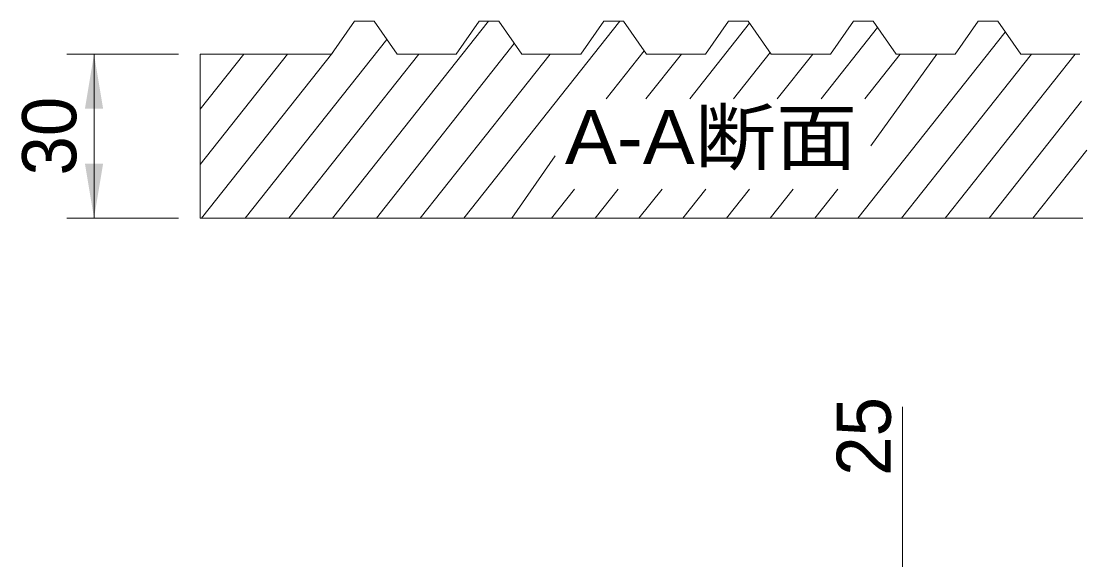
# Model space of a CAD drawing. Units: millimetres at full size; some dimension numbers follow another scale. Extents: x 147 to 4147, y 70 to 2840.
# Drawn here: x 616.4 to 1103.3, y 1078.7 to 1324.8 of the extents above; entities that cross this region are included whole.
import ezdxf
from ezdxf.enums import TextEntityAlignment as Align

# ---------------------------------------------------------------- set-up
doc = ezdxf.new("R2010")
doc.units = ezdxf.units.MM
doc.header["$LTSCALE"] = 10
for name, color, linetype, lineweight in [('ハッチング', 7, 'Continuous', 9), ('一般線', 7, 'Continuous', 18), ('寸法', 7, 'Continuous', 13)]:
    doc.layers.add(name, color=color, linetype=linetype, lineweight=lineweight)
doc.layers.add('文字', color=7, linetype='Continuous')
doc.styles.add('ＭＳ Ｐゴシック', font='')
doc.styles.get('ＭＳ Ｐゴシック').set_extended_font_data('MS PGothic')

# ---------------------------------------------------------------- blocks, each defined once
blk = doc.blocks.new('filled_arrow')
at = {"color": 0, "linetype": 'Continuous', "lineweight": -2}
blk.add_solid([(7.5, 1.25), (0, 0), (7.5, -1.25)], dxfattribs=at)

msp = doc.modelspace()

# ---------------------------------------------------------------- linework, layer by layer
at = {"layer": 'ハッチング'}
for p, q in [((829.92, 1324.85), (758.65, 1234.85)), ((889.92, 1324.85), (818.65, 1234.85)), ((949.23, 1323.97), (921.84, 1289.39)), ((1007.64, 1321.96), (981.84, 1289.39)), ((1066.04, 1319.95), (998.65, 1234.85)), ((783.39, 1316.6), (718.65, 1234.85)), ((841.68, 1314.76), (778.65, 1234.85)), ((738.04, 1309.85), (698.12, 1259.43)), ((718.04, 1309.85), (698.12, 1284.68)), ((758.66, 1310.63), (698.65, 1234.85)), ((798.04, 1309.85), (738.65, 1234.85)), ((858.04, 1309.85), (798.65, 1234.85)), ((901.04, 1311.38), (883.69, 1289.39)), ((918.04, 1309.85), (901.84, 1289.39)), ((958.66, 1310.63), (941.84, 1289.39)), ((978.04, 1309.85), (961.84, 1289.39)), ((1018.04, 1309.85), (1001.84, 1289.39)), ((1034.71, 1309.85), (1004.69, 1267.99)), ((1078.04, 1309.85), (1018.65, 1234.85)), ((1098.04, 1309.85), (1038.65, 1234.85)), ((1100.96, 1288.28), (1058.65, 1234.85)), ((860.34, 1263.33), (840.49, 1234.85)), ((1103.27, 1265.93), (1078.65, 1234.85)), ((869.18, 1248.14), (858.65, 1234.85)), ((889.18, 1248.14), (878.65, 1234.85)), ((909.18, 1248.14), (898.65, 1234.85)), ((929.18, 1248.14), (918.65, 1234.85)), ((949.18, 1248.14), (938.65, 1234.85)), ((969.18, 1248.14), (958.65, 1234.85)), ((989.48, 1248.14), (978.96, 1234.85))]:
    msp.add_line(p, q, dxfattribs=at)
at = {"layer": '一般線'}
for p, q in [((758.12, 1309.85), (768.62, 1324.85)), ((768.62, 1324.85), (777.62, 1324.85)), ((777.62, 1324.85), (788.12, 1309.85)), ((815.12, 1309.85), (825.62, 1324.85)), ((825.62, 1324.85), (834.62, 1324.85)), ((834.62, 1324.85), (845.12, 1309.85)), ((872.12, 1309.85), (882.62, 1324.85)), ((882.62, 1324.85), (891.62, 1324.85)), ((891.62, 1324.85), (902.12, 1309.85)), ((929.12, 1309.85), (939.62, 1324.85)), ((939.62, 1324.85), (948.62, 1324.85)), ((948.62, 1324.85), (959.12, 1309.85)), ((986.12, 1309.85), (996.62, 1324.85)), ((996.62, 1324.85), (1005.62, 1324.85)), ((1005.62, 1324.85), (1016.12, 1309.85)), ((1043.12, 1309.85), (1053.62, 1324.85)), ((1053.62, 1324.85), (1062.62, 1324.85)), ((1062.62, 1324.85), (1073.12, 1309.85)), ((698.12, 1309.85), (698.12, 1234.85)), ((698.12, 1309.85), (758.12, 1309.85)), ((788.12, 1309.85), (797.12, 1309.85)), ((788.12, 1309.85), (815.12, 1309.85)), ((845.12, 1309.85), (854.12, 1309.85)), ((845.12, 1309.85), (872.12, 1309.85)), ((902.12, 1309.85), (911.12, 1309.85)), ((902.12, 1309.85), (929.12, 1309.85)), ((959.12, 1309.85), (968.12, 1309.85)), ((959.12, 1309.85), (986.12, 1309.85)), ((1016.12, 1309.85), (1025.12, 1309.85)), ((1016.12, 1309.85), (1043.12, 1309.85)), ((1073.12, 1309.85), (1100.12, 1309.85)), ((698.12, 1234.85), (1101.44, 1234.85))]:
    msp.add_line(p, q, dxfattribs=at)
at = {"layer": '寸法'}
for p, q in [((688.12, 1309.85), (637.09, 1309.85)), ((649.59, 1309.85), (649.59, 1234.85)), ((688.12, 1234.85), (637.09, 1234.85)), ((1019.08, 1072.68), (1019.08, 1148.68))]:
    msp.add_line(p, q, dxfattribs=at)

# ---------------------------------------------------------------- block references
at = {"layer": '寸法', "xscale": 3.33, "yscale": 3.33}
for p, rotation in [((649.59, 1309.85), 270), ((649.59, 1234.85), 90)]:
    msp.add_blockref('filled_arrow', p, dxfattribs=dict(at, rotation=rotation))

# ---------------------------------------------------------------- texts
at = {"layer": '寸法', "style": 'ＭＳ Ｐゴシック'}
msp.add_text('30', height=24.74, rotation=90, dxfattribs=at).set_placement((629.09, 1272.35), align=Align.MIDDLE_CENTER)
at = {"layer": '文字', "style": 'ＭＳ Ｐゴシック', "width": 1.1}
msp.add_text('A-A断面', height=24.74, dxfattribs=at).set_placement((864.8, 1252.17), align=Align.BOTTOM_LEFT)
at = {"layer": '文字', "style": 'ＭＳ Ｐゴシック'}
msp.add_text('25', height=24.74, rotation=90, dxfattribs=at).set_placement((1021.16, 1117.1), align=Align.BOTTOM_LEFT)

doc.saveas('drawing.dxf')
